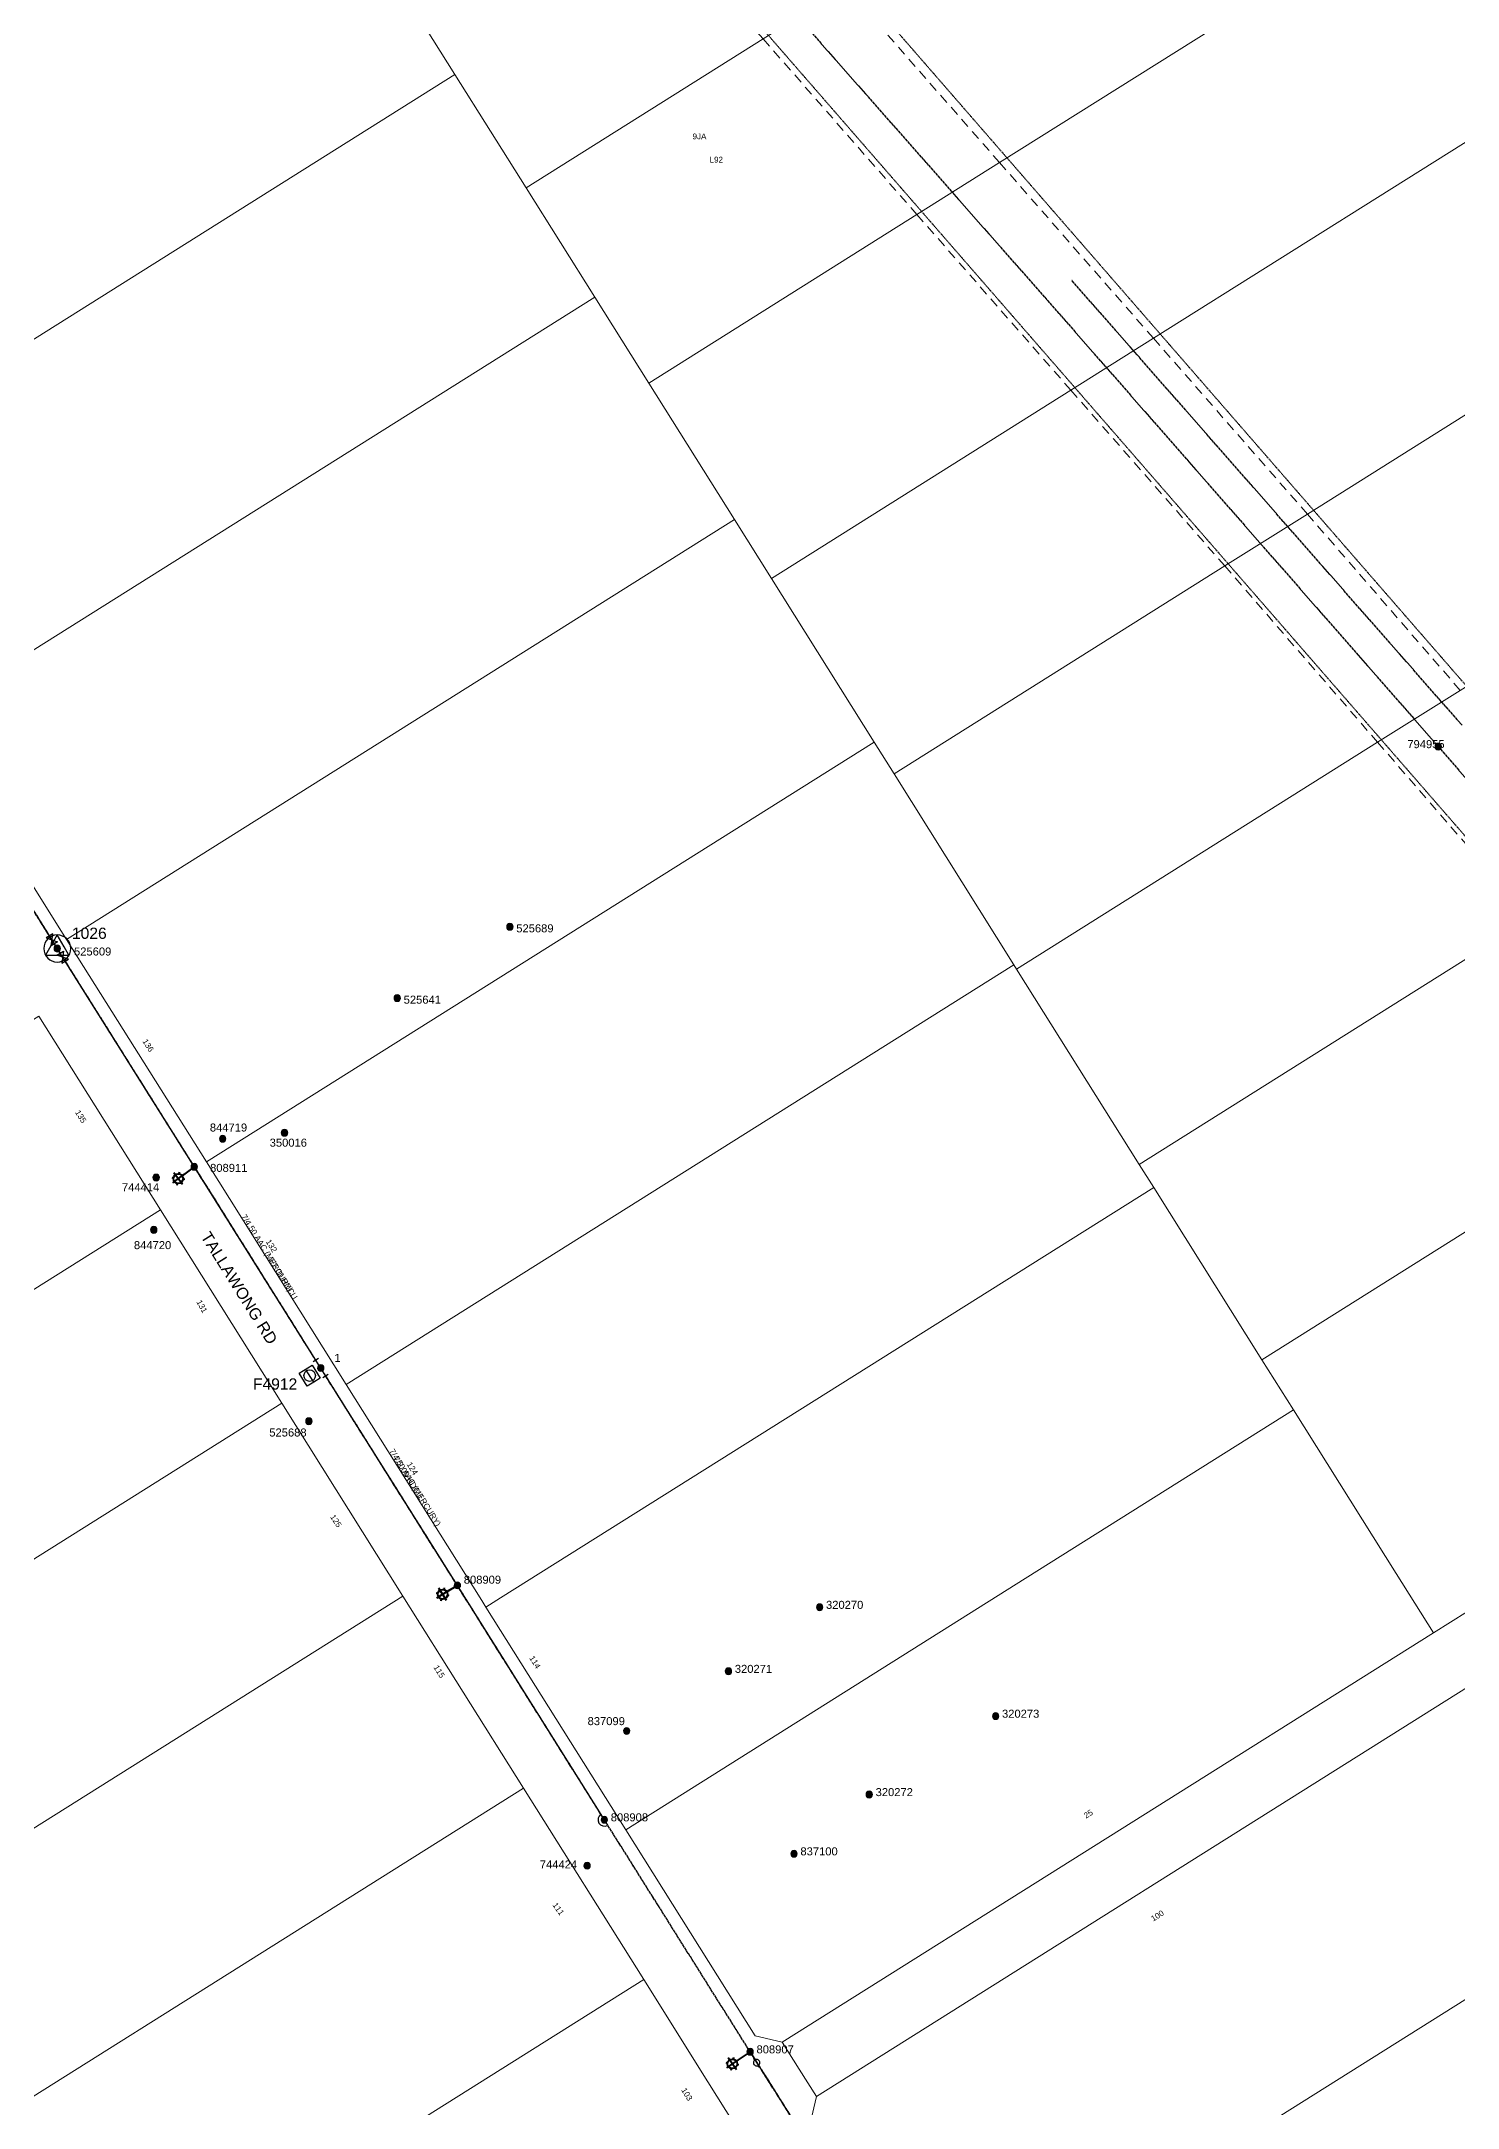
# Model space of a CAD drawing. Header units: metres. Extents: x 303862 to 306084, y 6269917 to 6272504.
# Drawn here: x 304887 to 305330, y 6270521 to 6271167 of the extents above; entities that cross this region are included whole.
import ezdxf
from ezdxf.enums import TextEntityAlignment as Align

# ---------------------------------------------------------------- set-up
doc = ezdxf.new("R2010")
doc.units = ezdxf.units.M
for name, pattern in [('Cable Exist OH', [1, 1, 0]), ('Dash', [5, 3, -2]), ('HIDDEN', [0.375, 0.25, -0.125]), ('HIDDEN2', [0.1875, 0.125, -0.0625])]:
    doc.linetypes.add(name, pattern=pattern)
doc.layers.get('0').update_dxf_attribs({"color": 6})
for name, color, linetype, lineweight in [('Cadastre Easements_SP_EXT', 9, 'Continuous', 5), ('Cadastre Land Parcels_SP_EXT', 9, 'Continuous', 5), ('Cadastre Other Property_SP_EXT', 9, 'HIDDEN', 5), ('Cadastre Roads_SP_EXT', 9, 'Continuous', 5)]:
    doc.layers.add(name, color=color, linetype=linetype, lineweight=lineweight)
for name, color, linetype in [('Equip_LV_EXT', 7, 'Continuous'), ('Equip_SP_HV_NEW', 2, 'Continuous'), ('Equip_SP_LV_EXT', 7, 'Continuous'), ('Equip_SP_SL_EXT', 7, 'Continuous'), ('Mains_HV_EXT', 7, 'Continuous'), ('Mains_HV_NEW', 2, 'Continuous'), ('Mains_LV_EXT', 7, 'Continuous'), ('Mains_TR_EXT', 7, 'Continuous'), ('OH_Details_SP_MISC', 7, 'Continuous'), ('Sub_SP_TR_HV_LV_EXT', 7, 'Continuous'), ('SupportsOH_SP_TR_HV_LV_SL_EXT', 7, 'Continuous')]:
    doc.layers.add(name, color=color, linetype=linetype)
doc.styles.add('iecARIAL', font='arial.ttf', dxfattribs={"height": 2})
doc.styles.add('POLE_LABEL', font='arial.ttf')
doc.styles.get("Standard").update_dxf_attribs({"font": 'arial.ttf'})

# ---------------------------------------------------------------- blocks, each defined once
blk = doc.blocks.new('SUB_POLE_EXT')
blk.add_wipeout([(0, 4.22), (0.42, 4.2), (0.83, 4.14), (1.21, 4.05), (1.62, 3.9), (1.99, 3.72), (2.35, 3.51), (2.68, 3.26), (2.99, 2.99), (3.28, 2.66), (3.52, 2.34), (3.76, 1.92), (3.9, 1.62), (4.04, 1.23), (4.18, 0.63), (4.22, 0), (4.18, -0.61), (4.06, -1.15), (3.9, -1.62), (3.58, -2.24), (3.22, -2.73), (2.97, -3.01), (2.68, -3.26), (2.36, -3.5), (2, -3.72), (1.64, -3.89), (1.25, -4.03), (0.82, -4.14), (0.42, -4.2), (0, -4.22), (-0.41, -4.2), (-0.8, -4.15), (-1.21, -4.05), (-1.62, -3.9), (-1.99, -3.73), (-2.35, -3.51), (-2.68, -3.26), (-2.96, -3.02), (-3.23, -2.72), (-3.51, -2.35), (-3.71, -2.01), (-3.91, -1.6), (-4.05, -1.21), (-4.16, -0.76), (-4.22, -0.14), (-4.21, 0.39), (-4.14, 0.83), (-4.03, 1.27), (-3.9, 1.63), (-3.71, 2.02), (-3.5, 2.37), (-3.28, 2.67), (-2.99, 2.99), (-2.68, 3.27), (-2.33, 3.52), (-1.98, 3.73), (-1.63, 3.9), (-1.2, 4.05), (-0.78, 4.15), (-0.4, 4.21)])
blk.add_line((2.16, 0.48), (2.16, 0.48, 0))
blk.add_lwpolyline([(-4.22, 0, 1), (4.22, 0, 1)], format="xyb", close=True)
blk.add_lwpolyline([(2.14, 0.52), (0, 4.22), (-3.66, -2.11), (3.66, -2.11)], close=True)
for tag, height, flags, p in [('STREET_CODE', 0.2, 9, (1.5, 0)), ('ASSET_NUM', 3.5, 8, (2, 2)), ('CONSTRUCTED_VOLTAGE', 0.2, 9, (1.5, -0.2)), ('OPERATING_VOLTAGE', 0.2, 9, (1.5, -0.6)), ('OPERATED_BY', 0.2, 9, (1.5, -0.8)), ('ORIENTATION', 0.2, 9, (1.5, -1.2)), ('OWNED_BY', 0.2, 9, (1.5, -1.4)), ('SECONDARY_VOLTAGE', 0.2, 9, (1.5, -1.6)), ('STATE', 0.2, 9, (1.5, -1.8)), ('SUBSTATION_TYPE', 0.2, 9, (1.5, -2)), ('STREETNAME', 0.2, 9, (1.5, -2.8)), ('SUBURB', 0.2, 9, (1.5, -3)), ('Z', 0.2, 1, (1.5, -3.4)), ('NO_PHASES', 0.2, 9, (1.5, -0.4)), ('MAINTAINED_BY', 0.2, 9, (1.5, -1)), ('USAGE', 0.2, 9, (1.5, -2.2)), ('LEGEND', 0.2, 9, (1.5, -2.4)), ('LOCATION', 0.2, 9, (1.5, -2.6)), ('NOTES', 0.2, 9, (1.5, -3.2))]:
    blk.add_attdef(tag, text='', height=height, dxfattribs=dict(flags=flags)).set_placement(p, align=Align.MIDDLE_LEFT)
blk = doc.blocks.new('LV_OH_LINKS_OPEN_EXT')
for p, q in [((-0.17, 4.97), (-0.17, 5.46)), ((-0.17, 3), (-0.17, 2.5)), ((0.17, 4.97), (0.17, 5.46)), ((0.17, 3), (0.17, 2.5))]:
    blk.add_line(p, q)
blk.add_lwpolyline([(0, 2.99, 1), (0, 4.98, 1)], format="xyb", close=True)
at = {"flags": 9}
for tag, p in [('ACTUAL_STATUS', (0, 0)), ('CONSTRUCTED_VOLTAGE', (0, -0.2)), ('OPERATING_VOLTAGE', (0, -0.6)), ('ORIENTATION', (0, -0.8)), ('OWNED_BY', (0, -1)), ('STATE', (0, -1.2)), ('SWITCH_TYPE', (0, -1.4)), ('NO_PHASES', (0, -0.4)), ('USAGE', (0, -1.6)), ('LEGEND', (0, -1.8)), ('NOTES', (0, -2))]:
    blk.add_attdef(tag, text='', height=0.2, dxfattribs=at).set_placement(p, align=Align.MIDDLE_LEFT)
at = {"flags": 1}
blk.add_attdef('Z', (0, 0), '', height=0.2, dxfattribs=at)
blk = doc.blocks.new('LV_OH_LINKS_DISTFUSE_EXT')
for p, q in [((0, 0), (0.96, 0)), ((3.84, 0), (4.8, 0))]:
    blk.add_line(p, q)
blk.add_lwpolyline([(3.84, -1.2), (3.84, 1.2), (0.96, -1.2), (0.96, 1.2)], close=True)
at = {"flags": 9}
for tag, p in [('ACTUAL_STATUS', (0, 0)), ('CONSTRUCTED_VOLTAGE', (0, -0.2)), ('OPERATING_VOLTAGE', (0, -0.6)), ('ORIENTATION', (0, -0.8)), ('OWNED_BY', (0, -1)), ('STATE', (0, -1.2)), ('SWITCH_TYPE', (0, -1.4)), ('NO_PHASES', (0, -0.4)), ('USAGE', (0, -1.6)), ('NOTES', (0, -1.8))]:
    blk.add_attdef(tag, text='', height=0.2, dxfattribs=at).set_placement(p, align=Align.MIDDLE_LEFT)
at = {"flags": 1}
blk.add_attdef('Z', (0, 0), '', height=0.2, dxfattribs=at)
blk = doc.blocks.new('*U125')
at = {"lineweight": 40}
for p, q in [((0, 0), (-3.79, -2.8)), ((-7.04, -3.38), (-6.48, -3.46)), ((-3.19, -2.35), (-6.81, -5.02)), ((-3.66, -5.5), (-6.33, -1.88)), ((-5.31, -5.73), (-5.22, -5.17)), ((-4.69, -1.65), (-4.77, -2.2)), ((-2.96, -4), (-3.51, -3.91))]:
    blk.add_line(p, q, dxfattribs=at)
blk.add_circle((-5, -3.69), 1.5, dxfattribs=at)
at = {"style": 'iecARIAL', "flags": 8}
blk.add_attdef('ASSET_NUM', (1.5, 1.5), '', height=2.5, dxfattribs=at)
for tag, p, height, flags in [('OPERATING_VOLTAGE', (0.98, -1.65), 0.2, 9), ('ORIENTATION', (0.98, -1.85), 0.2, 9), ('OWNED_BY', (0.98, -2.05), 0.2, 9), ('STATE', (0.98, -2.25), 0.2, 9), ('CONSTRUCTED_VOLTAGE', (0.98, -0.65), 0.2, 9), ('CONTROL_TYPE', (0.98, -0.85), 0.2, 9), ('LANTERN_PURPOSE', (0.98, -1.05), 0.2, 9), ('LANTERN_TYPE', (0.98, -1.25), 0.2, 9), ('NO_PHASES', (0.98, -1.45), 0.2, 9), ('USAGE', (0.98, -2.45), 0.2, 9), ('CEXIST', (0.98, -2.65), 0.2, 9), ('CNEW', (0.98, -2.85), 0.2, 9), ('CNUMBER', (0.98, -3.05), 0.2, 9), ('CREMOVE', (0.98, -3.25), 0.2, 9), ('CREPLACE', (0.98, -3.45), 0.2, 9), ('LKINGHEIGHT', (0.98, -3.65), 0.2, 9), ('LBRACKET', (0.98, -3.85), 0.2, 9), ('LBRACKETVOCAB', (0.98, -4.05), 0.2, 9), ('LCATEGORY', (0.98, -4.25), 0.2, 9), ('LCHARGE1', (0.98, -4.45), 0.2, 9), ('LCHARGE1PERCENT', (0.98, -4.65), 0.2, 9), ('LCHARGE2', (0.98, -4.85), 0.2, 9), ('LCHARGE2PERCENT', (0.98, -5.05), 0.2, 9), ('LCHARGE3', (0.98, -5.25), 0.2, 9), ('LCHARGE3PERCENT', (0.98, -5.45), 0.2, 9), ('LEXIST', (0.98, -5.65), 0.2, 9), ('LLAMP', (0.98, -5.85), 0.2, 9), ('LLAMPVOCAB', (0.98, -6.05), 0.2, 9), ('LMAST', (0.98, -6.25), 0.2, 9), ('LMASTVOCAB', (0.98, -6.45), 0.2, 9), ('LNEW', (0.98, -6.65), 0.2, 9), ('LNUMBER', (2.18, -3.25), 2.5, 8), ('STREETNAME', (0.98, -9.25), 0.2, 9), ('SUBURB', (0.98, -9.45), 0.2, 1), ('LANTNUMBER', (0.98, -6.85), 0.2, 9), ('LOUTREACH', (0.98, -7.25), 0.2, 9), ('LOUTREACHVOCAB', (0.98, -7.45), 0.2, 9), ('LRATECODE', (0.98, -7.65), 0.2, 9), ('LREMOVE', (0.98, -7.85), 0.2, 9), ('LREPLACE', (0.98, -8.05), 0.2, 9), ('LTYPE', (0.98, -8.25), 0.2, 9), ('LTYPEVOCAB', (0.98, -8.45), 0.2, 9), ('LEGEND', (0.98, -8.65), 0.2, 9), ('LOCATION', (0.98, -8.85), 0.2, 9), ('NOTES', (0.98, -9.05), 0.2, 9)]:
    blk.add_attdef(tag, p, '', height=height, dxfattribs=dict(flags=flags))
blk = doc.blocks.new('*U126')
at = {"lineweight": 40}
for p, q in [((0, 0), (-3.32, -2.04)), ((-6.61, -2.34), (-6.06, -2.47)), ((-2.68, -1.64), (-6.52, -4)), ((-3.42, -4.74), (-5.78, -0.9)), ((-5.08, -4.83), (-4.95, -4.28)), ((-4.12, -0.81), (-4.25, -1.36)), ((-2.59, -3.3), (-3.14, -3.17))]:
    blk.add_line(p, q, dxfattribs=at)
blk.add_circle((-4.6, -2.82), 1.5, dxfattribs=at)
at = {"style": 'iecARIAL', "flags": 8}
blk.add_attdef('ASSET_NUM', (1.5, 1.5), '', height=2.5, dxfattribs=at)
for tag, p, height, flags in [('OPERATING_VOLTAGE', (0.98, -1.65), 0.2, 9), ('ORIENTATION', (0.98, -1.85), 0.2, 9), ('OWNED_BY', (0.98, -2.05), 0.2, 9), ('STATE', (0.98, -2.25), 0.2, 9), ('CONSTRUCTED_VOLTAGE', (0.98, -0.65), 0.2, 9), ('CONTROL_TYPE', (0.98, -0.85), 0.2, 9), ('LANTERN_PURPOSE', (0.98, -1.05), 0.2, 9), ('LANTERN_TYPE', (0.98, -1.25), 0.2, 9), ('NO_PHASES', (0.98, -1.45), 0.2, 9), ('USAGE', (0.98, -2.45), 0.2, 9), ('CEXIST', (0.98, -2.65), 0.2, 9), ('CNEW', (0.98, -2.85), 0.2, 9), ('CNUMBER', (0.98, -3.05), 0.2, 9), ('CREMOVE', (0.98, -3.25), 0.2, 9), ('CREPLACE', (0.98, -3.45), 0.2, 9), ('LKINGHEIGHT', (0.98, -3.65), 0.2, 9), ('LBRACKET', (0.98, -3.85), 0.2, 9), ('LBRACKETVOCAB', (0.98, -4.05), 0.2, 9), ('LCATEGORY', (0.98, -4.25), 0.2, 9), ('LCHARGE1', (0.98, -4.45), 0.2, 9), ('LCHARGE1PERCENT', (0.98, -4.65), 0.2, 9), ('LCHARGE2', (0.98, -4.85), 0.2, 9), ('LCHARGE2PERCENT', (0.98, -5.05), 0.2, 9), ('LCHARGE3', (0.98, -5.25), 0.2, 9), ('LCHARGE3PERCENT', (0.98, -5.45), 0.2, 9), ('LEXIST', (0.98, -5.65), 0.2, 9), ('LLAMP', (0.98, -5.85), 0.2, 9), ('LLAMPVOCAB', (0.98, -6.05), 0.2, 9), ('LMAST', (0.98, -6.25), 0.2, 9), ('LMASTVOCAB', (0.98, -6.45), 0.2, 9), ('LNEW', (0.98, -6.65), 0.2, 9), ('LNUMBER', (2.18, -3.25), 2.5, 8), ('STREETNAME', (0.98, -9.25), 0.2, 9), ('SUBURB', (0.98, -9.45), 0.2, 1), ('LANTNUMBER', (0.98, -6.85), 0.2, 9), ('LOUTREACH', (0.98, -7.25), 0.2, 9), ('LOUTREACHVOCAB', (0.98, -7.45), 0.2, 9), ('LRATECODE', (0.98, -7.65), 0.2, 9), ('LREMOVE', (0.98, -7.85), 0.2, 9), ('LREPLACE', (0.98, -8.05), 0.2, 9), ('LTYPE', (0.98, -8.25), 0.2, 9), ('LTYPEVOCAB', (0.98, -8.45), 0.2, 9), ('LEGEND', (0.98, -8.65), 0.2, 9), ('LOCATION', (0.98, -8.85), 0.2, 9), ('NOTES', (0.98, -9.05), 0.2, 9)]:
    blk.add_attdef(tag, p, '', height=height, dxfattribs=dict(flags=flags))
blk = doc.blocks.new('*U127')
at = {"lineweight": 40}
for p, q in [((0, 0), (-4.31, -2.93)), ((-7.58, -3.38), (-7.03, -3.49)), ((-3.69, -2.5), (-7.41, -5.03)), ((-4.29, -5.63), (-6.82, -1.91)), ((-5.94, -5.79), (-5.83, -5.24)), ((-5.16, -1.74), (-5.27, -2.29)), ((-3.53, -4.16), (-4.08, -4.05))]:
    blk.add_line(p, q, dxfattribs=at)
blk.add_circle((-5.55, -3.77), 1.5, dxfattribs=at)
at = {"style": 'iecARIAL', "flags": 8}
blk.add_attdef('ASSET_NUM', (1.5, 1.5), '', height=2.5, dxfattribs=at)
for tag, p, height, flags in [('OPERATING_VOLTAGE', (0.98, -1.65), 0.2, 9), ('ORIENTATION', (0.98, -1.85), 0.2, 9), ('OWNED_BY', (0.98, -2.05), 0.2, 9), ('STATE', (0.98, -2.25), 0.2, 9), ('CONSTRUCTED_VOLTAGE', (0.98, -0.65), 0.2, 9), ('CONTROL_TYPE', (0.98, -0.85), 0.2, 9), ('LANTERN_PURPOSE', (0.98, -1.05), 0.2, 9), ('LANTERN_TYPE', (0.98, -1.25), 0.2, 9), ('NO_PHASES', (0.98, -1.45), 0.2, 9), ('USAGE', (0.98, -2.45), 0.2, 9), ('CEXIST', (0.98, -2.65), 0.2, 9), ('CNEW', (0.98, -2.85), 0.2, 9), ('CNUMBER', (0.98, -3.05), 0.2, 9), ('CREMOVE', (0.98, -3.25), 0.2, 9), ('CREPLACE', (0.98, -3.45), 0.2, 9), ('LKINGHEIGHT', (0.98, -3.65), 0.2, 9), ('LBRACKET', (0.98, -3.85), 0.2, 9), ('LBRACKETVOCAB', (0.98, -4.05), 0.2, 9), ('LCATEGORY', (0.98, -4.25), 0.2, 9), ('LCHARGE1', (0.98, -4.45), 0.2, 9), ('LCHARGE1PERCENT', (0.98, -4.65), 0.2, 9), ('LCHARGE2', (0.98, -4.85), 0.2, 9), ('LCHARGE2PERCENT', (0.98, -5.05), 0.2, 9), ('LCHARGE3', (0.98, -5.25), 0.2, 9), ('LCHARGE3PERCENT', (0.98, -5.45), 0.2, 9), ('LEXIST', (0.98, -5.65), 0.2, 9), ('LLAMP', (0.98, -5.85), 0.2, 9), ('LLAMPVOCAB', (0.98, -6.05), 0.2, 9), ('LMAST', (0.98, -6.25), 0.2, 9), ('LMASTVOCAB', (0.98, -6.45), 0.2, 9), ('LNEW', (0.98, -6.65), 0.2, 9), ('LNUMBER', (2.18, -3.25), 2.5, 8), ('STREETNAME', (0.98, -9.25), 0.2, 9), ('SUBURB', (0.98, -9.45), 0.2, 1), ('LANTNUMBER', (0.98, -6.85), 0.2, 9), ('LOUTREACH', (0.98, -7.25), 0.2, 9), ('LOUTREACHVOCAB', (0.98, -7.45), 0.2, 9), ('LRATECODE', (0.98, -7.65), 0.2, 9), ('LREMOVE', (0.98, -7.85), 0.2, 9), ('LREPLACE', (0.98, -8.05), 0.2, 9), ('LTYPE', (0.98, -8.25), 0.2, 9), ('LTYPEVOCAB', (0.98, -8.45), 0.2, 9), ('LEGEND', (0.98, -8.65), 0.2, 9), ('LOCATION', (0.98, -8.85), 0.2, 9), ('NOTES', (0.98, -9.05), 0.2, 9)]:
    blk.add_attdef(tag, p, '', height=height, dxfattribs=dict(flags=flags))
blk = doc.blocks.new('POLE_EXT')
blk.add_hatch(color=256).paths.add_polyline_path([(-1, 0, 1), (1, 0, 1)])
blk.add_lwpolyline([(-1, 0, 1), (1, 0, 1)], format="xyb", close=True)
for tag, height, flags, p in [('pNumber', 2.5, 8, (-17.84, 2.07)), ('OWNED_BY', 0.2, 9, (1.35, -0.4)), ('SPECIAL_USE', 0.2, 9, (1.35, -0.8)), ('STATE', 0.2, 9, (1.35, -1)), ('cLV', 0.2, 9, (1.35, -1.4)), ('hDepth', 0.2, 9, (1.35, -1.6)), ('hDia', 0.2, 9, (1.35, -1.8)), ('cHV', 0.2, 9, (1.35, -2)), ('cLinedev', 0.2, 9, (1.35, -3.4)), ('pExisting', 0.2, 9, (1.35, -3.8)), ('pFooting', 0.2, 9, (1.35, -4.4)), ('pNew', 0.2, 9, (1.35, -4.6)), ('pRelocate', 0.2, 9, (1.35, -5)), ('pRemove', 0.2, 9, (1.35, -5.2)), ('pReplace', 0.2, 9, (1.35, -5.4)), ('pStay', 0.2, 9, (1.35, -5.6)), ('pType', 0.2, 9, (1.35, -5.8)), ('cspan', 0.2, 9, (1.35, -6)), ('STREETNAME', 0.2, 9, (1.35, -6.2)), ('SUBURB', 0.2, 9, (1.35, -6.4)), ('PARENT', 0.2, 9, (1.35, -0.6)), ('USAGE', 0.2, 9, (1.35, -1.2)), ('LBRACKET', 0.2, 9, (1.35, -2.2)), ('LExisting', 0.2, 9, (1.35, -2.4)), ('LANTNUMBER', 0.2, 9, (1.35, -2.6)), ('LOther', 0.2, 9, (1.35, -2.8)), ('LRemove', 0.2, 9, (1.35, -3)), ('LEGEND', 0.2, 9, (1.35, -3.2)), ('LOCATION', 0.2, 9, (1.35, -3.6)), ('PFNUMBER', 0.2, 9, (1.35, -4)), ('NEWPFNUMBER', 0.2, 9, (1.35, -4.2)), ('OPERATED_BY', 0.2, 9, (1.36, -7.01)), ('NOTES', 0.2, 9, (1.35, -6.6)), ('MAINTAINED_BY', 0.2, 9, (1.36, -6.81))]:
    blk.add_attdef(tag, text='', height=height, dxfattribs=dict(flags=flags)).set_placement(p, align=Align.MIDDLE_LEFT)
at = {"style": 'POLE_LABEL'}
for tag, height, flags, p in [('STRUCTURE_PLANT_NUMBER', 0.2, 9, (1.35, 0.03)), ('ASSET_NUM', 2.5, 8, (2, 2)), ('STREET_CODE', 0.2, 9, (1.35, -0.2))]:
    blk.add_attdef(tag, text='', height=height, dxfattribs=dict(at, flags=flags)).set_placement(p, align=Align.MIDDLE_LEFT)
at = {"flags": 1}
blk.add_attdef('Z', (1.35, -7.33), '', height=0.2, dxfattribs=at)
blk = doc.blocks.new('*U138')
blk.add_line((0.65, -3.64), (5.45, -3.64))
blk.add_lwpolyline([(0.65, -3.64), (0.65, -1.24), (5.45, -1.24), (5.45, -6.04), (0.65, -6.04), (0.65, -3.64)])
blk.add_circle((3.05, -3.64), 1.8)
for tag, height, flags, p in [('ACTUAL_STATUS', 0.2, 9, (1.5, 0)), ('ASSET_NUM', 3.5, 8, (2, 2)), ('CONSTRUCTED_VOLTAGE', 0.2, 9, (1.5, -0.2)), ('OPERATING_VOLTAGE', 0.2, 9, (1.5, -0.6)), ('ORIENTATION', 0.2, 9, (1.5, -0.8)), ('OWNED_BY', 0.2, 9, (1.5, -1)), ('OPERATED_BY', 0.2, 9, (1.5, -1.2)), ('STATE', 0.2, 9, (1.5, -1.6)), ('SWITCH_TYPE', 0.2, 9, (1.5, -1.8)), ('STREETNAME', 0.2, 9, (1.5, -2.8)), ('SUBURB', 0.2, 9, (1.5, -3)), ('Z', 0.2, 1, (1.5, -3.4)), ('NO_PHASES', 0.2, 9, (1.5, -0.4)), ('MAINTAINED_BY', 0.2, 9, (1.5, -1.4)), ('USAGE', 0.2, 9, (1.5, -2)), ('LEGEND', 0.2, 9, (1.5, -2.2)), ('LOCATION', 0.2, 9, (1.5, -2.4)), ('NOTES', 0.2, 9, (1.5, -2.6)), ('LABEL_ALIGNMENT', 0.2, 9, (1.5, -3.2))]:
    blk.add_attdef(tag, text='', height=height, dxfattribs=dict(flags=flags)).set_placement(p, align=Align.MIDDLE_LEFT)
blk = doc.blocks.new('*U143')
at = {"flags": 1}
blk.add_attdef('Z', (0, 0), '', height=0.2, dxfattribs=at)
at = {"flags": 9}
for tag, p in [('CONNECTOR_TYPE', (0, 0)), ('CONSTRUCTED_VOLTAGE', (0, -0.2)), ('OPERATING_VOLTAGE', (0, -0.6)), ('ORIENTATION', (0, -0.8)), ('OWNED_BY', (0, -1)), ('STATE', (0, -1.2)), ('OPERATED_BY', (0, -2.01)), ('NO_PHASES', (0, -0.4)), ('USAGE', (0, -1.4)), ('NOTES', (0, -1.6)), ('MAINTAINED_BY', (0, -1.81))]:
    blk.add_attdef(tag, text='', height=0.2, dxfattribs=at).set_placement(p, align=Align.MIDDLE_LEFT)
blk.add_wipeout([(-0.13, -0.21), (-2.56, 1.29), (-2.29, 1.72), (0.13, 0.21)])
blk.add_line((-1.9, 2.35), (-2.95, 0.66))

msp = doc.modelspace()

# ---------------------------------------------------------------- linework, layer by layer
at = {"layer": 'Cadastre Easements_SP_EXT', "linetype": 'Dash'}
msp.add_lwpolyline([(305330.49, 6270964.03), (305282.72, 6271019.11), (305234.63, 6271073.99), (305186.53, 6271128.86), (305138.45, 6271183.74), (305090.35, 6271238.62), (305042.26, 6271293.5), (304993.09, 6271349.06), (304945.24, 6271402.75), (304919.48, 6271386.57), (304962.04, 6271338.84), (305016.45, 6271277.28), (305064.54, 6271222.41), (305112.64, 6271167.53), (305160.72, 6271112.65), (305208.82, 6271057.77), (305256.91, 6271002.9), (305304.68, 6270947.82), (305352.45, 6270892.74)], dxfattribs=at)
at = {"layer": 'Cadastre Land Parcels_SP_EXT', "linetype": 'Continuous'}
for points in [[(305160.72, 6271112.65), (305186.53, 6271128.86), (305314.72, 6271209.39), (305276.39, 6271270.4), (305138.45, 6271183.74), (305112.64, 6271167.53), (305038.56, 6271121), (305060, 6271086.88), (305076.89, 6271059.99), (305160.72, 6271112.65)], [(305016.32, 6271156.41), (305000.23, 6271182.01), (304972.64, 6271225.94), (304763.93, 6271094.82), (304807.61, 6271025.3), (305016.32, 6271156.41)], [(305208.82, 6271057.77), (305234.63, 6271073.99), (305353.04, 6271148.38), (305314.72, 6271209.39), (305186.53, 6271128.86), (305160.72, 6271112.65), (305076.89, 6271059.99), (305103.67, 6271017.35), (305115.22, 6270998.98), (305208.82, 6271057.77)], [(305060, 6271086.88), (305038.56, 6271121), (305016.32, 6271156.41), (304807.61, 6271025.3), (304851.29, 6270955.77), (305060, 6271086.88)], [(305256.91, 6271002.9), (305282.72, 6271019.11), (305391.37, 6271087.37), (305353.04, 6271148.38), (305234.63, 6271073.99), (305208.82, 6271057.77), (305115.22, 6270998.98), (305147.35, 6270947.82), (305153.55, 6270937.97), (305256.91, 6271002.9)], [(305304.68, 6270947.82), (305330.49, 6270964.03), (305429.7, 6271026.36), (305391.37, 6271087.37), (305282.72, 6271019.11), (305256.91, 6271002.9), (305153.55, 6270937.97), (305191.03, 6270878.29), (305191.87, 6270876.96), (305304.68, 6270947.82)], [(305352.45, 6270892.74), (305378.41, 6270909.05), (305468.03, 6270965.35), (305429.7, 6271026.36), (305330.49, 6270964.03), (305304.68, 6270947.82), (305191.87, 6270876.96), (305230.2, 6270815.94), (305352.45, 6270892.74)], [(305400.56, 6270837.88), (305426.37, 6270854.09), (305506.35, 6270904.34), (305468.03, 6270965.35), (305378.41, 6270909.05), (305352.45, 6270892.74), (305230.2, 6270815.94), (305234.71, 6270808.76), (305268.53, 6270754.93), (305400.56, 6270837.88)], [(305353.97, 6270689.65), (305467.83, 6270761.17), (305493.64, 6270777.39), (305554.78, 6270815.79), (305556.7, 6270824.2), (305506.35, 6270904.34), (305426.37, 6270854.09), (305400.56, 6270837.88), (305268.53, 6270754.93), (305278.39, 6270739.24), (305310.5, 6270688.11), (305322.12, 6270669.63), (305353.97, 6270689.65)], [(305030.56, 6270680.51), (305234.71, 6270808.76), (305230.2, 6270815.94), (305191.87, 6270876.96), (305191.03, 6270878.29), (304982.34, 6270747.19), (305024.72, 6270679.73), (305026.02, 6270677.66), (305030.56, 6270680.51)], [(304924.29, 6270801.77), (304886.31, 6270862.23), (304646, 6270711.28), (304684.44, 6270651.11), (304924.29, 6270801.77)], [(305191.7, 6270684.78), (305278.39, 6270739.24), (305268.53, 6270754.93), (305234.71, 6270808.76), (305030.56, 6270680.51), (305026.02, 6270677.66), (305069.7, 6270608.13), (305191.7, 6270684.78)], [(304863.6, 6270679.36), (304962.26, 6270741.34), (304924.29, 6270801.77), (304684.44, 6270651.11), (304686.84, 6270647.35), (304720.18, 6270592.58), (304721.64, 6270590.17), (304863.6, 6270679.36)], [(305000.09, 6270681.11), (304962.26, 6270741.34), (304863.6, 6270679.36), (304721.64, 6270590.17), (304758.62, 6270529.41), (305000.09, 6270681.11)], [(305322.12, 6270669.63), (305310.5, 6270688.11), (305278.39, 6270739.24), (305191.7, 6270684.78), (305069.7, 6270608.13), (305110.17, 6270543.7), (305118.58, 6270541.78), (305322.12, 6270669.63)], [(305037.79, 6270621.1), (305000.09, 6270681.11), (304758.62, 6270529.41), (304764.87, 6270519.14), (304795.46, 6270468.87), (305037.79, 6270621.1)], [(305376.53, 6270583.01), (305371.15, 6270591.57), (305332.81, 6270652.61), (305129.28, 6270524.75), (305127.36, 6270516.34), (305167.84, 6270451.91), (305376.53, 6270583.01)], [(305075.35, 6270561.32), (305037.79, 6270621.1), (304795.46, 6270468.87), (304807.78, 6270448.63), (304832.18, 6270408.55), (305075.35, 6270561.32)], [(305420.21, 6270513.49), (305409.48, 6270530.56), (305376.53, 6270583.01), (305167.84, 6270451.91), (305211.52, 6270382.38), (305420.21, 6270513.49)], [(305112.71, 6270501.64), (305095.32, 6270529.42), (305075.35, 6270561.32), (304832.18, 6270408.55), (304848.16, 6270382.29), (304868.77, 6270348.43), (305112.71, 6270501.64)]]:
    msp.add_lwpolyline(points, close=True, dxfattribs=at)
at = {"layer": 'Cadastre Other Property_SP_EXT', "linetype": 'HIDDEN2'}
msp.add_lwpolyline([(305496.4, 6270776.99), (305316.86, 6270983.28), (305085.49, 6271249.13), (304949.49, 6271405.24), (304922.84, 6271388.44), (305060.47, 6271230.43), (305281.72, 6270976.29), (305469.82, 6270760.25), (305496.4, 6270776.99)], close=True, dxfattribs=at)
at = {"layer": 'Cadastre Roads_SP_EXT', "linetype": 'Continuous'}
msp.add_lwpolyline([(305332.81, 6270652.61), (305395.17, 6270691.82), (305483.86, 6270747.59), (305509.73, 6270763.83), (305568.06, 6270800.38), (305560.97, 6270808.61), (305554.78, 6270815.79), (305493.64, 6270777.39), (305467.83, 6270761.17), (305353.97, 6270689.65), (305322.12, 6270669.63), (305118.58, 6270541.78), (305123.86, 6270533.37), (305129.28, 6270524.75), (305332.81, 6270652.61)], close=True, dxfattribs=at)
at = {"layer": 'Mains_HV_EXT', "linetype": 'Continuous'}
msp.add_lwpolyline([(305061.96, 6270612.93, 0.964041), (305064.02, 6270609.49)], format="xyb", dxfattribs=at)
at = {"layer": 'Mains_HV_EXT', "linetype": 'Cable Exist OH'}
msp.add_lwpolyline([(305251.98, 6270310.08), (305165.6, 6270448.34), (305108.58, 6270538.76), (305063.05, 6270611.2)], dxfattribs=at)
at = {"layer": 'Mains_LV_EXT', "linetype": 'Cable Exist OH'}
for points in [[(305063.03, 6270611.24), (305017.1, 6270684.46)], [(305108.58, 6270538.76), (305063.03, 6270611.24)], [(305108.58, 6270538.76), (305165.62, 6270448.32)]]:
    msp.add_lwpolyline(points, dxfattribs=at)
at = {"layer": 'Mains_TR_EXT', "linetype": 'Cable Exist OH'}
msp.add_lwpolyline([(305331.08, 6270953.14), (305209.14, 6271092.06)], dxfattribs=at)

# ---------------------------------------------------------------- block references
at = {"layer": 'Equip_SP_LV_EXT', "rotation": 210.9920486855681}
msp.add_blockref('LV_OH_LINKS_OPEN_EXT', (305108.58, 6270538.76), dxfattribs=at)
at = {"layer": 'Equip_SP_SL_EXT'}
for name, p in [('*U125', (304934.85, 6270815.2)), ('*U126', (305017.1, 6270684.46)), ('*U127', (305108.58, 6270538.76))]:
    msp.add_blockref(name, p, dxfattribs=at)
at = {"layer": 'Mains_HV_NEW', "rotation": 153.8594959037949}
msp.add_blockref('*U143', (304974.4, 6270752.34), dxfattribs=at).dxf.unprotected_set("ltscale", 0)
at = {"layer": 'Sub_SP_TR_HV_LV_EXT'}
ref = msp.add_blockref('SUB_POLE_EXT', (304892.05, 6270883.39), dxfattribs=at)
ref.add_attrib('ASSET_NUM', '1026', dxfattribs={"layer": '0', "height": 3.5}).set_placement((304896.63, 6270885.35), align=Align.BOTTOM_LEFT)
at = {"layer": 'SupportsOH_SP_TR_HV_LV_SL_EXT'}
ref = msp.add_blockref('POLE_EXT', (305323.62, 6270946.47), dxfattribs=at)
ref.add_attrib('ASSET_NUM', '794955', dxfattribs={"layer": '0', "height": 2.5, "style": 'POLE_LABEL'}).set_placement((305325.62, 6270947.22), align=Align.MIDDLE_RIGHT)
ref = msp.add_blockref('POLE_EXT', (305033.5, 6270890.18), dxfattribs=at)
ref.add_attrib('ASSET_NUM', '525689', dxfattribs={"layer": '0', "height": 2.5, "rotation": 0.02523, "style": 'POLE_LABEL'}).set_placement((305035.5, 6270890.93), align=Align.TOP_LEFT)
ref = msp.add_blockref('POLE_EXT', (304998.3, 6270867.9), dxfattribs=at)
ref.add_attrib('ASSET_NUM', '525641', dxfattribs={"layer": '0', "height": 2.5, "rotation": 0.04505, "style": 'POLE_LABEL'}).set_placement((305000.3, 6270868.65), align=Align.TOP_LEFT)
ref = msp.add_blockref('POLE_EXT', (304943.73, 6270823.95), dxfattribs=at)
ref.add_attrib('ASSET_NUM', '844719', dxfattribs={"layer": '0', "height": 2.5, "style": 'POLE_LABEL'}).set_placement((304939.74, 6270825.47), align=Align.BOTTOM_LEFT)
ref = msp.add_blockref('POLE_EXT', (304963.07, 6270825.83), dxfattribs=at)
ref.add_attrib('ASSET_NUM', '350016', dxfattribs={"layer": '0', "height": 2.5, "style": 'POLE_LABEL'}).set_placement((304964.26, 6270820.74), align=Align.BOTTOM_CENTER)
ref = msp.add_blockref('POLE_EXT', (304922.96, 6270811.83), dxfattribs=at)
ref.add_attrib('ASSET_NUM', '744414', dxfattribs={"layer": '0', "height": 2.5, "rotation": 359.96021, "style": 'POLE_LABEL'}).set_placement((304923.91, 6270810.04), align=Align.TOP_RIGHT)
ref = msp.add_blockref('POLE_EXT', (304934.85, 6270815.2), dxfattribs=at)
ref.add_attrib('ASSET_NUM', '808911', dxfattribs={"layer": '0', "height": 2.5, "style": 'POLE_LABEL'}).set_placement((304939.82, 6270814.86), align=Align.MIDDLE_LEFT)
ref = msp.add_blockref('POLE_EXT', (304922.22, 6270795.51), dxfattribs=at)
ref.add_attrib('ASSET_NUM', '844720', dxfattribs={"layer": '0', "height": 2.5, "style": 'POLE_LABEL'}).set_placement((304921.84, 6270791.98), align=Align.TOP_CENTER)
ref = msp.add_blockref('POLE_EXT', (304970.69, 6270735.72), dxfattribs=at)
ref.add_attrib('ASSET_NUM', '525688', dxfattribs={"layer": '0', "height": 2.5, "rotation": 359.99007, "style": 'POLE_LABEL'}).set_placement((304969.97, 6270733.45), align=Align.TOP_RIGHT)
ref = msp.add_blockref('POLE_EXT', (305017.1, 6270684.46), dxfattribs=at)
ref.add_attrib('ASSET_NUM', '808909', dxfattribs={"layer": '0', "height": 2.5, "style": 'POLE_LABEL'}).set_placement((305019.1, 6270686.22), align=Align.MIDDLE_LEFT)
ref = msp.add_blockref('POLE_EXT', (305130.3, 6270677.62), dxfattribs=at)
ref.add_attrib('ASSET_NUM', '320270', dxfattribs={"layer": '0', "height": 2.5, "style": 'POLE_LABEL'}).set_placement((305132.3, 6270678.37), align=Align.MIDDLE_LEFT)
ref = msp.add_blockref('POLE_EXT', (305101.8, 6270657.62), dxfattribs=at)
ref.add_attrib('ASSET_NUM', '320271', dxfattribs={"layer": '0', "height": 2.5, "style": 'POLE_LABEL'}).set_placement((305103.8, 6270658.37), align=Align.MIDDLE_LEFT)
ref = msp.add_blockref('POLE_EXT', (305185.3, 6270643.61), dxfattribs=at)
ref.add_attrib('ASSET_NUM', '320273', dxfattribs={"layer": '0', "height": 2.5, "style": 'POLE_LABEL'}).set_placement((305187.3, 6270644.36), align=Align.MIDDLE_LEFT)
ref = msp.add_blockref('POLE_EXT', (305070, 6270638.96), dxfattribs=at)
ref.add_attrib('ASSET_NUM', '837099', dxfattribs={"layer": '0', "height": 2.5, "style": 'POLE_LABEL'}).set_placement((305069.44, 6270642.04), align=Align.MIDDLE_RIGHT)
ref = msp.add_blockref('POLE_EXT', (305145.8, 6270619.12), dxfattribs=at)
ref.add_attrib('ASSET_NUM', '320272', dxfattribs={"layer": '0', "height": 2.5, "style": 'POLE_LABEL'}).set_placement((305147.8, 6270619.87), align=Align.MIDDLE_LEFT)
ref = msp.add_blockref('POLE_EXT', (305063.03, 6270611.24), dxfattribs=at)
ref.add_attrib('ASSET_NUM', '808908', dxfattribs={"layer": '0', "height": 2.5, "style": 'POLE_LABEL'}).set_placement((305065.03, 6270611.99), align=Align.MIDDLE_LEFT)
ref = msp.add_blockref('POLE_EXT', (305122.3, 6270600.61), dxfattribs=at)
ref.add_attrib('ASSET_NUM', '837100', dxfattribs={"layer": '0', "height": 2.5, "style": 'POLE_LABEL'}).set_placement((305124.3, 6270601.36), align=Align.MIDDLE_LEFT)
ref = msp.add_blockref('POLE_EXT', (305057.63, 6270596.89), dxfattribs=at)
ref.add_attrib('ASSET_NUM', '744424', dxfattribs={"layer": '0', "height": 2.5, "rotation": 359.95795, "style": 'POLE_LABEL'}).set_placement((305054.51, 6270598.52), align=Align.TOP_RIGHT)
ref = msp.add_blockref('POLE_EXT', (305108.58, 6270538.76), dxfattribs=at)
ref.add_attrib('ASSET_NUM', '808907', dxfattribs={"layer": '0', "height": 2.5, "rotation": 359.93964, "style": 'POLE_LABEL'}).set_placement((305110.58, 6270539.51), align=Align.MIDDLE_LEFT)

# ---------------------------------------------------------------- texts
at = {"layer": 'Cadastre Land Parcels_SP_EXT'}
for s, rotation, p in [('136', 302.02362, (304918.59, 6270854.43)), ('135', 302.00159, (304897.55, 6270832.21)), ('132', 302.0047, (304957.14, 6270791.82)), ('131', 299.21443, (304935.46, 6270772.98)), ('124', 302.04111, (305001.17, 6270722.27)), ('125', 303.56295, (304977.25, 6270705.83)), ('115', 301.96497, (305009.55, 6270658.85)), ('114', 301.96497, (305039.48, 6270661.76)), ('25', 32.20651, (305213.56, 6270611.55)), ('111', 305.46508, (305046.71, 6270584.58)), ('100', 32.13958, (305234.56, 6270579.38)), ('103', 301.86859, (305086.97, 6270526.79))]:
    msp.add_text(s, height=1.8, rotation=rotation, dxfattribs=at).set_placement(p)
at = {"layer": 'Cadastre Roads_SP_EXT'}
msp.add_text('TALLAWONG RD', height=3.6, rotation=301.97745, dxfattribs=at).set_placement((304936.74, 6270793.45))
at = {"layer": 'Mains_HV_EXT'}
for p in [(304949.48, 6270799.65), (304995.73, 6270726.41)]:
    msp.add_text('7/4.50 AAC (MERCURY)', height=1.8, rotation=301.96467, dxfattribs=at).set_placement(p)
at = {"layer": 'Mains_LV_EXT'}
for p in [(304957.83, 6270786.27), (304997.06, 6270724.05)]:
    msp.add_text('7/2.00 HDCU', height=1.8, rotation=301.96467, dxfattribs=at).set_placement(p)
at = {"layer": 'Mains_TR_EXT'}
for s, rotation, p in [('9JA', 359.88026, (305090.58, 6271136.17)), ('L92', 359.9351, (305095.91, 6271128.9))]:
    msp.add_text(s, height=1.8, rotation=rotation, dxfattribs=at).set_placement(p)

# ---------------------------------------------------------------- next in the draw order: linework, layer by layer
at = {"layer": 'Cadastre Land Parcels_SP_EXT', "linetype": 'Continuous'}
for points in [[(305103.67, 6271017.35), (305076.89, 6271059.99), (305060, 6271086.88), (304851.29, 6270955.77), (304894.98, 6270886.24), (305103.67, 6271017.35)], [(305147.35, 6270947.82), (305115.22, 6270998.98), (305103.67, 6271017.35), (304894.98, 6270886.24), (304938.66, 6270816.72), (305147.35, 6270947.82)]]:
    msp.add_lwpolyline(points, close=True, dxfattribs=at)
at = {"layer": 'Mains_HV_EXT', "linetype": 'Cable Exist OH'}
msp.add_lwpolyline([(304892.05, 6270883.39), (304800.3, 6271029.53), (304754.53, 6271102.35), (304716.32, 6271163.1)], dxfattribs=at)
at = {"layer": 'Mains_LV_EXT', "linetype": 'Cable Exist OH'}
for points in [[(304846.93, 6270955.28), (304892.05, 6270883.39)], [(304934.87, 6270815.25), (304892.05, 6270883.39)]]:
    msp.add_lwpolyline(points, dxfattribs=at)

# ---------------------------------------------------------------- next in the draw order: block references
at = {"layer": 'Equip_LV_EXT'}
for p, rotation in [((304891.64, 6270884.05), 121.9438004970876), ((304892.47, 6270882.71), 301.8189949254572)]:
    msp.add_blockref('LV_OH_LINKS_DISTFUSE_EXT', p, dxfattribs=dict(at, rotation=rotation))
at = {"layer": 'Mains_HV_NEW', "rotation": 333.859495903795}
msp.add_blockref('*U143', (304974.4, 6270752.34), dxfattribs=at).dxf.unprotected_set("ltscale", 0)
at = {"layer": 'SupportsOH_SP_TR_HV_LV_SL_EXT'}
ref = msp.add_blockref('POLE_EXT', (304892.05, 6270883.39), dxfattribs=at)
ref.add_attrib('ASSET_NUM', '525609', dxfattribs={"layer": '0', "height": 2.5, "style": 'POLE_LABEL'}).set_placement((304897.29, 6270880.45), align=Align.BOTTOM_LEFT)

# ---------------------------------------------------------------- next in the draw order: linework, layer by layer
at = {"layer": 'Cadastre Land Parcels_SP_EXT', "linetype": 'Continuous'}
msp.add_lwpolyline([(305191.03, 6270878.29), (305153.55, 6270937.97), (305147.35, 6270947.82), (304938.66, 6270816.72), (304982.34, 6270747.19), (305191.03, 6270878.29)], close=True, dxfattribs=at)
at = {"layer": 'Mains_HV_EXT', "linetype": 'Cable Exist OH'}
for points in [[(304972.87, 6270754.75), (304891.96, 6270883.55)], [(305063.05, 6270611.2), (305063.03, 6270611.24), (304975.91, 6270749.92)]]:
    msp.add_lwpolyline(points, dxfattribs=at)
at = {"layer": 'Mains_LV_EXT', "linetype": 'Cable Exist OH'}
for points in [[(304974.4, 6270752.34), (304934.89, 6270815.35)], [(305017.1, 6270684.46), (304974.4, 6270752.34)]]:
    msp.add_lwpolyline(points, dxfattribs=at)
at = {"layer": 'Mains_TR_EXT', "linetype": 'Cable Exist OH'}
msp.add_lwpolyline([(303958.84, 6272504.16), (304073.58, 6272372.5), (304224.32, 6272200.08), (304356.98, 6272048.68), (304512.15, 6271872.51), (304621.23, 6271748.07), (304796.65, 6271547.99), (304915.38, 6271412.01), (305076.28, 6271227.9), (305201.51, 6271085.83), (305323.62, 6270946.47), (305473.88, 6270773.18), (305585.62, 6270642.38), (305696.03, 6270518.1), (305848.15, 6270347.84), (305967.77, 6270210.42), (306083.57, 6270078.49)], dxfattribs=at)
at = {"layer": 'OH_Details_SP_MISC', "color": 7, "linetype": 'Continuous', "flags": 128}
msp.add_lwpolyline([(305063.05, 6270611.2), (305017.1, 6270684.46), (304974.4, 6270752.34), (304934.87, 6270815.25), (304892.05, 6270883.39)], dxfattribs=at)

# ---------------------------------------------------------------- next in the draw order: block references
at = {"layer": 'Equip_SP_HV_NEW'}
ref = msp.add_blockref('*U138', (304969.49, 6270745.44), dxfattribs=dict(at, rotation=122.371285606051))
ref.add_attrib('ASSET_NUM', 'F4912', dxfattribs={"layer": '0', "height": 3.5}).set_placement((304953.2, 6270747.35), align=Align.MIDDLE_LEFT)
at = {"layer": 'SupportsOH_SP_TR_HV_LV_SL_EXT'}
ref = msp.add_blockref('POLE_EXT', (304974.4, 6270752.34), dxfattribs=at)
ref.add_attrib('PNUMBER', '1', (304978.66, 6270754.27), dxfattribs={"height": 2.5})

doc.saveas('drawing.dxf')
